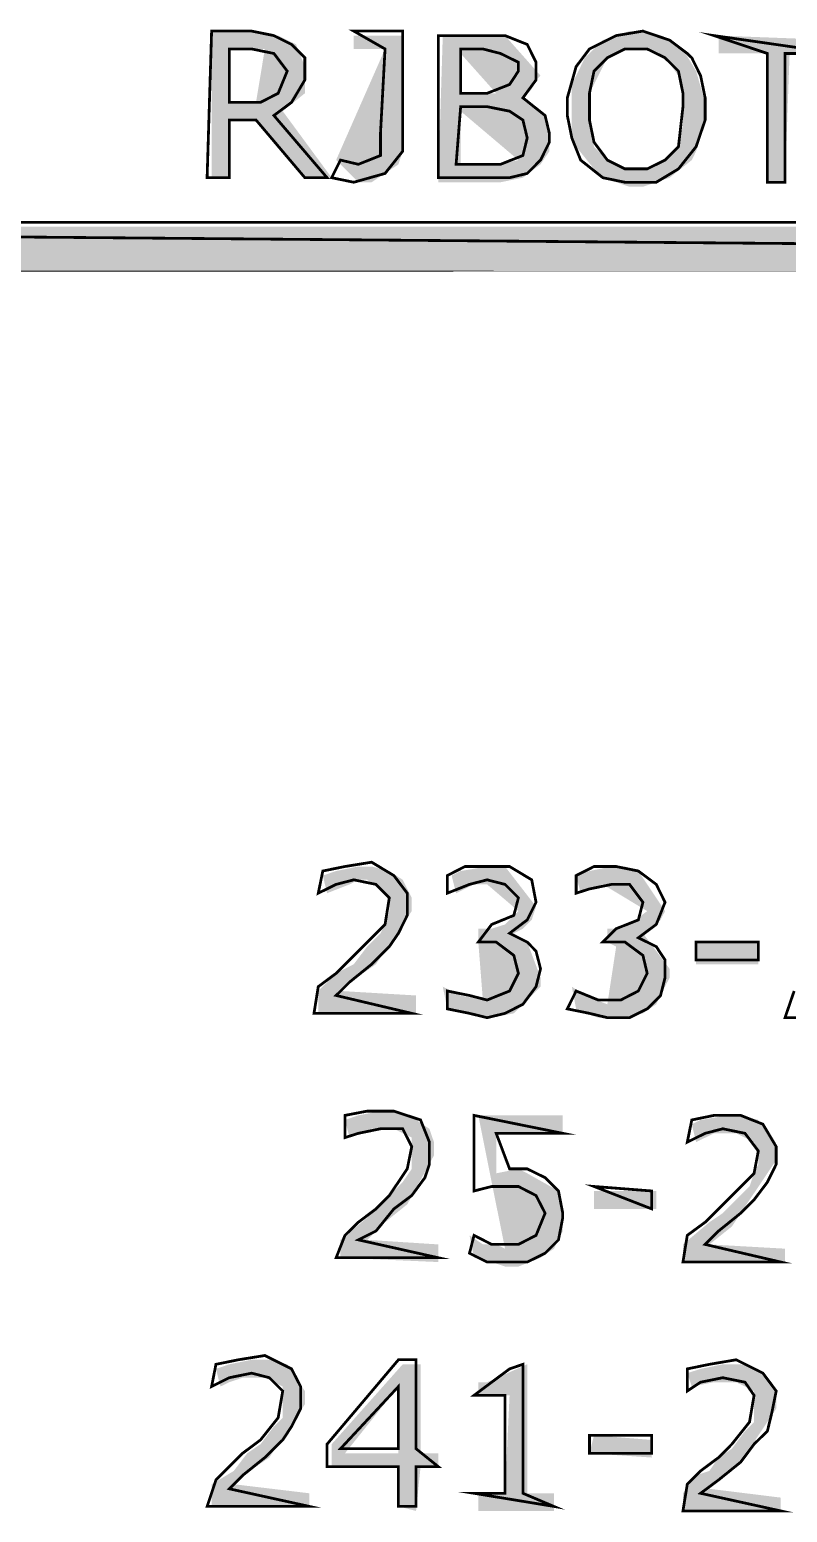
# Model space of a CAD drawing. Header units: millimetres. Extents: x 688550 to 690417, y 7458888 to 7459543.
# Drawn here: x 689726.98 to 689739.6, y 7459309.51 to 7459334.23 of the extents above; entities that cross this region are included whole.
import ezdxf

# ---------------------------------------------------------------- set-up
doc = ezdxf.new("R2010")
doc.units = ezdxf.units.MM
doc.header["$LTSCALE"] = 3
doc.header["$MEASUREMENT"] = 0
doc.layers.add('H', color=7, linetype='Continuous')
doc.layers.add('P', color=7, linetype='Continuous')

msp = doc.modelspace()

# ---------------------------------------------------------------- hatches: boundary and pattern name
at = {"layer": 'H', "linetype": 'Continuous'}
for points in [[(689731.565, 7459331.762), (689730.751, 7459332.724), (689730.305, 7459332.724), (689730.305, 7459333.018), (689730.751, 7459333.018), (689730.898, 7459333.908), (689730.751, 7459333.908), (689730.305, 7459333.908), (689730.305, 7459333.018), (689730.305, 7459332.724), (689730.305, 7459331.762), (689730.011, 7459331.762), (689730.011, 7459334.206), (689730.679, 7459334.206), (689730.973, 7459334.131), (689731.12, 7459334.131), (689731.418, 7459333.984), (689731.565, 7459333.614), (689731.565, 7459333.392), (689731.565, 7459333.169), (689731.196, 7459332.871), (689732.011, 7459331.762), (689731.565, 7459331.762)], [(689736.975, 7459331.611), (689736.752, 7459331.686), (689736.53, 7459331.762), (689736.383, 7459331.909), (689736.085, 7459332.279), (689736.013, 7459332.501), (689736.013, 7459332.724), (689736.013, 7459333.093), (689736.013, 7459333.316), (689736.232, 7459333.761), (689736.53, 7459334.055), (689736.975, 7459334.206), (689737.492, 7459334.131), (689737.269, 7459333.908), (689736.899, 7459333.908), (689736.605, 7459333.761), (689736.53, 7459333.614), (689736.454, 7459333.463), (689736.307, 7459333.169), (689736.307, 7459332.871), (689736.307, 7459332.648), (689736.383, 7459332.279), (689736.53, 7459332.132), (689736.605, 7459332.056), (689736.899, 7459331.909), (689737.269, 7459331.909), (689737.567, 7459332.056), (689737.643, 7459332.132), (689737.79, 7459332.279), (689737.865, 7459332.648), (689737.865, 7459333.093), (689737.79, 7459333.463), (689737.567, 7459333.761), (689737.269, 7459333.908), (689737.492, 7459334.131), (689737.714, 7459333.984), (689737.865, 7459333.908), (689738.084, 7459333.539), (689738.235, 7459333.018), (689738.235, 7459332.724), (689738.159, 7459332.426), (689738.084, 7459332.203), (689738.012, 7459332.056), (689737.643, 7459331.762), (689737.198, 7459331.611), (689736.975, 7459331.611)], [(689732.456, 7459331.686), (689732.086, 7459332.056), (689732.901, 7459333.908), (689732.38, 7459333.908), (689732.38, 7459334.131), (689733.195, 7459334.131), (689733.195, 7459332.354), (689733.195, 7459332.203), (689733.124, 7459331.985), (689732.678, 7459331.686), (689732.456, 7459331.686)], [(689734.678, 7459331.686), (689733.787, 7459331.686), (689733.863, 7459334.131), (689734.678, 7459334.131), (689734.9, 7459334.131), (689735.492, 7459333.463), (689735.417, 7459333.392), (689735.345, 7459333.24), (689735.198, 7459333.093), (689734.753, 7459333.169), (689734.161, 7459333.833), (689734.161, 7459333.169), (689734.753, 7459333.169), (689735.198, 7459333.093), (689735.417, 7459332.946), (689735.568, 7459332.799), (689735.639, 7459332.577), (689735.639, 7459332.354), (689735.639, 7459332.203), (689735.492, 7459331.985), (689735.198, 7459331.762), (689734.825, 7459331.686), (689734.825, 7459331.985), (689735.123, 7459332.056), (689734.161, 7459332.871), (689734.161, 7459331.985), (689734.825, 7459331.985), (689734.825, 7459331.686), (689734.678, 7459331.686)], [(689739.272, 7459331.686), (689739.272, 7459333.833), (689738.458, 7459333.833), (689738.458, 7459334.131), (689740.457, 7459334.055), (689740.457, 7459333.833), (689739.642, 7459333.833), (689739.566, 7459331.686), (689739.272, 7459331.686)], [(689794.019, 7459330.204), (689697.86, 7459330.947), (689794.019, 7459330.947), (689794.019, 7459330.204)], [(689697.86, 7459330.204), (689697.86, 7459330.947), (689794.019, 7459330.204), (689697.86, 7459330.204)], [(689733.418, 7459317.831), (689731.788, 7459317.831), (689731.788, 7459318.204), (689732.086, 7459318.498), (689732.38, 7459318.65), (689732.603, 7459318.944), (689732.825, 7459319.166), (689732.901, 7459319.313), (689732.972, 7459319.536), (689732.972, 7459319.758), (689732.901, 7459319.834), (689732.603, 7459320.057), (689732.456, 7459320.057), (689732.309, 7459319.981), (689731.935, 7459319.834), (689731.864, 7459320.128), (689732.086, 7459320.204), (689732.456, 7459320.279), (689732.678, 7459320.279), (689732.972, 7459320.204), (689733.195, 7459320.057), (689733.346, 7459319.758), (689733.346, 7459319.536), (689732.75, 7459318.65), (689732.531, 7459318.498), (689732.158, 7459318.204), (689733.418, 7459318.129), (689733.418, 7459317.831)], [(689734.531, 7459317.759), (689734.308, 7459317.831), (689733.938, 7459317.906), (689733.863, 7459318.276), (689734.161, 7459318.129), (689734.531, 7459318.053), (689734.455, 7459319.019), (689734.455, 7459319.242), (689734.678, 7459319.242), (689734.9, 7459319.313), (689735.123, 7459319.536), (689734.602, 7459319.981), (689734.384, 7459319.981), (689734.232, 7459319.905), (689734.085, 7459319.834), (689734.01, 7459320.128), (689734.161, 7459320.204), (689734.602, 7459320.279), (689734.753, 7459320.279), (689734.9, 7459320.279), (689735.417, 7459319.611), (689735.345, 7459319.389), (689735.198, 7459319.242), (689735.047, 7459319.166), (689735.27, 7459319.019), (689735.492, 7459318.427), (689735.492, 7459318.276), (689735.047, 7459317.831), (689734.678, 7459317.759), (689734.531, 7459317.759)], [(689736.605, 7459317.759), (689736.454, 7459317.759), (689736.232, 7459317.831), (689736.085, 7459317.906), (689736.013, 7459318.276), (689736.232, 7459318.129), (689736.605, 7459317.982), (689736.752, 7459318.944), (689736.605, 7459319.019), (689736.605, 7459319.242), (689736.828, 7459319.242), (689736.975, 7459319.313), (689737.269, 7459319.536), (689736.53, 7459319.981), (689736.16, 7459319.834), (689736.085, 7459320.128), (689736.307, 7459320.204), (689736.677, 7459320.279), (689736.899, 7459320.279), (689737.122, 7459320.204), (689737.567, 7459319.536), (689737.492, 7459319.389), (689737.345, 7459319.242), (689737.198, 7459319.166), (689737.643, 7459318.574), (689737.643, 7459318.427), (689737.567, 7459318.276), (689737.42, 7459317.982), (689737.198, 7459317.831), (689736.828, 7459317.759), (689736.605, 7459317.759)], [(689738.084, 7459318.65), (689738.084, 7459319.019), (689739.121, 7459319.019), (689739.121, 7459318.65), (689738.084, 7459318.65)], [(689733.787, 7459313.685), (689732.158, 7459313.757), (689732.158, 7459314.055), (689732.603, 7459314.424), (689732.75, 7459314.571), (689732.972, 7459314.794), (689733.195, 7459315.017), (689733.346, 7459315.239), (689733.346, 7459315.386), (689733.346, 7459315.609), (689733.346, 7459315.76), (689733.048, 7459315.907), (689732.825, 7459315.907), (689732.678, 7459315.907), (689732.309, 7459315.76), (689732.233, 7459316.054), (689732.456, 7459316.13), (689732.825, 7459316.201), (689733.124, 7459316.201), (689733.418, 7459316.054), (689733.64, 7459315.907), (689733.716, 7459315.684), (689733.716, 7459315.462), (689733.271, 7459314.647), (689732.901, 7459314.349), (689732.603, 7459314.055), (689733.787, 7459313.979), (689733.787, 7459313.685)], [(689734.9, 7459313.61), (689734.678, 7459313.685), (689734.384, 7459313.757), (689734.308, 7459314.13), (689734.531, 7459313.979), (689734.753, 7459313.979), (689734.9, 7459313.908), (689734.455, 7459316.13), (689735.862, 7459316.13), (689735.862, 7459315.831), (689734.753, 7459315.831), (689734.753, 7459315.164), (689735.123, 7459315.239), (689735.27, 7459315.164), (689735.791, 7459314.87), (689735.862, 7459314.571), (689735.862, 7459314.349), (689735.862, 7459314.202), (689735.791, 7459314.055), (689735.715, 7459313.908), (689735.492, 7459313.757), (689735.123, 7459313.61), (689734.9, 7459313.61)], [(689739.566, 7459313.685), (689737.865, 7459313.685), (689737.865, 7459313.979), (689738.306, 7459314.349), (689738.529, 7459314.5), (689738.752, 7459314.723), (689738.974, 7459314.945), (689739.05, 7459315.164), (689739.121, 7459315.315), (689739.121, 7459315.537), (689739.05, 7459315.684), (689738.752, 7459315.831), (689738.605, 7459315.831), (689738.382, 7459315.831), (689738.084, 7459315.684), (689738.012, 7459315.983), (689738.159, 7459316.054), (689738.605, 7459316.13), (689738.827, 7459316.13), (689739.121, 7459316.054), (689739.419, 7459315.609), (689739.419, 7459315.386), (689738.827, 7459314.5), (689738.68, 7459314.277), (689738.306, 7459313.979), (689739.566, 7459313.908), (689739.566, 7459313.685)], [(689737.42, 7459314.571), (689736.383, 7459314.571), (689736.383, 7459314.87), (689737.42, 7459314.87), (689737.42, 7459314.571)], [(689731.641, 7459309.611), (689730.011, 7459309.611), (689730.011, 7459309.981), (689730.381, 7459310.203), (689730.604, 7459310.497), (689730.826, 7459310.649), (689731.049, 7459310.943), (689731.196, 7459311.09), (689731.196, 7459311.312), (689731.196, 7459311.463), (689731.196, 7459311.61), (689730.898, 7459311.757), (689730.679, 7459311.757), (689730.528, 7459311.757), (689730.305, 7459311.682), (689730.158, 7459311.61), (689730.083, 7459311.904), (689730.305, 7459311.98), (689730.679, 7459312.056), (689730.973, 7459312.056), (689731.271, 7459311.98), (689731.565, 7459311.535), (689731.565, 7459311.312), (689730.973, 7459310.426), (689730.751, 7459310.275), (689730.381, 7459309.981), (689731.641, 7459309.83), (689731.641, 7459309.611)], [(689733.418, 7459309.536), (689733.124, 7459309.611), (689733.124, 7459310.275), (689732.011, 7459310.275), (689732.011, 7459310.649), (689732.233, 7459310.497), (689733.124, 7459310.497), (689733.124, 7459311.61), (689732.233, 7459310.497), (689732.011, 7459310.649), (689733.195, 7459311.98), (689733.493, 7459311.98), (689733.493, 7459310.497), (689733.787, 7459310.497), (689733.787, 7459310.275), (689733.493, 7459310.275), (689733.418, 7459309.536)], [(689735.715, 7459309.536), (689734.455, 7459309.536), (689734.455, 7459309.83), (689734.9, 7459309.83), (689734.976, 7459311.463), (689734.455, 7459311.463), (689734.455, 7459311.682), (689734.602, 7459311.682), (689735.27, 7459311.98), (689735.27, 7459309.83), (689735.715, 7459309.83), (689735.715, 7459309.536)], [(689739.495, 7459309.536), (689737.865, 7459309.536), (689737.865, 7459309.83), (689738.084, 7459310.128), (689738.306, 7459310.203), (689738.458, 7459310.426), (689738.68, 7459310.573), (689738.899, 7459310.867), (689739.05, 7459311.018), (689739.05, 7459311.241), (689739.05, 7459311.388), (689739.05, 7459311.535), (689738.752, 7459311.682), (689738.529, 7459311.682), (689738.382, 7459311.682), (689738.012, 7459311.61), (689737.937, 7459311.833), (689738.159, 7459311.904), (689738.529, 7459311.98), (689738.827, 7459311.98), (689739.121, 7459311.904), (689739.344, 7459311.682), (689739.419, 7459311.463), (689739.419, 7459311.241), (689738.827, 7459310.35), (689738.605, 7459310.203), (689738.306, 7459309.905), (689739.495, 7459309.758), (689739.495, 7459309.536)], [(689737.345, 7459310.426), (689736.307, 7459310.497), (689736.383, 7459310.796), (689737.345, 7459310.72), (689737.345, 7459310.426)]]:
    msp.add_hatch(color=256, dxfattribs=at).paths.add_polyline_path(points)

# ---------------------------------------------------------------- linework, layer by layer
at = {"layer": 'P', "const_width": 0.0462}
for points in [[(689731.935, 7459331.762), (689731.049, 7459332.799), (689731.343, 7459333.018), (689731.565, 7459333.392), (689731.565, 7459333.761), (689731.343, 7459333.984), (689731.049, 7459334.131), (689730.679, 7459334.206), (689730.011, 7459334.206), (689729.936, 7459331.762), (689730.305, 7459331.762), (689730.305, 7459332.724), (689730.751, 7459332.724), (689731.565, 7459331.762), (689731.935, 7459331.762), (689731.935, 7459331.762)], [(689733.195, 7459332.354), (689733.195, 7459334.206), (689732.38, 7459334.206), (689732.901, 7459333.908), (689732.825, 7459332.501), (689732.825, 7459332.132), (689732.456, 7459331.985), (689732.158, 7459332.056), (689732.011, 7459331.762), (689732.38, 7459331.686), (689732.901, 7459331.833), (689733.195, 7459332.203), (689733.195, 7459332.354), (689733.195, 7459332.354)], [(689737.937, 7459333.833), (689737.643, 7459334.055), (689737.198, 7459334.206), (689736.752, 7459334.131), (689736.307, 7459333.908), (689736.085, 7459333.614), (689735.938, 7459333.093), (689735.938, 7459332.799), (689736.013, 7459332.426), (689736.16, 7459332.056), (689736.53, 7459331.762), (689736.899, 7459331.686), (689737.42, 7459331.686), (689737.79, 7459331.909), (689738.084, 7459332.279), (689738.235, 7459332.724), (689738.235, 7459333.093), (689738.159, 7459333.463), (689738.012, 7459333.761), (689737.937, 7459333.833), (689737.937, 7459333.833)], [(689740.457, 7459333.833), (689738.382, 7459334.131), (689739.272, 7459333.833), (689739.272, 7459331.686), (689739.566, 7459331.686), (689739.566, 7459333.833), (689740.457, 7459333.833), (689740.457, 7459333.833)], [(689731.271, 7459333.539), (689731.12, 7459333.169), (689730.826, 7459333.018), (689730.305, 7459333.018), (689730.305, 7459333.908), (689730.679, 7459333.908), (689731.049, 7459333.833), (689731.271, 7459333.539), (689731.271, 7459333.539), (689731.271, 7459333.539)], [(689735.639, 7459332.501), (689735.568, 7459332.799), (689735.198, 7459333.093), (689735.417, 7459333.392), (689735.417, 7459333.686), (689735.27, 7459333.984), (689734.9, 7459334.131), (689734.531, 7459334.131), (689733.787, 7459334.131), (689733.787, 7459331.762), (689734.678, 7459331.762), (689734.976, 7459331.762), (689735.27, 7459331.833), (689735.492, 7459332.056), (689735.639, 7459332.354), (689735.639, 7459332.501), (689735.639, 7459332.501)], [(689735.123, 7459333.539), (689734.976, 7459333.316), (689734.602, 7459333.169), (689734.161, 7459333.169), (689734.161, 7459333.908), (689734.531, 7459333.908), (689734.825, 7459333.833), (689735.123, 7459333.686), (689735.123, 7459333.539), (689735.123, 7459333.539)], [(689737.865, 7459332.946), (689737.79, 7459332.279), (689737.567, 7459332.056), (689737.269, 7459331.909), (689736.899, 7459331.909), (689736.605, 7459332.056), (689736.383, 7459332.354), (689736.307, 7459332.724), (689736.307, 7459333.169), (689736.383, 7459333.539), (689736.605, 7459333.761), (689736.899, 7459333.908), (689737.269, 7459333.908), (689737.567, 7459333.761), (689737.79, 7459333.539), (689737.865, 7459333.169), (689737.865, 7459332.946), (689737.865, 7459332.946)], [(689735.27, 7459332.426), (689735.198, 7459332.132), (689734.825, 7459331.985), (689734.085, 7459331.985), (689734.161, 7459332.946), (689734.602, 7459332.946), (689734.976, 7459332.871), (689735.198, 7459332.724), (689735.27, 7459332.426), (689735.27, 7459332.426)], [(689794.019, 7459330.204), (689794.019, 7459331.019), (689697.86, 7459331.019), (689794.019, 7459330.204), (689794.019, 7459330.204)], [(689794.019, 7459330.204), (689697.86, 7459331.019), (689697.86, 7459330.204), (689794.019, 7459330.204), (689794.019, 7459330.204)], [(689733.346, 7459317.831), (689732.086, 7459318.129), (689732.309, 7459318.351), (689732.678, 7459318.65), (689732.972, 7459318.944), (689733.124, 7459319.166), (689733.271, 7459319.464), (689733.271, 7459319.834), (689733.048, 7459320.128), (689732.678, 7459320.351), (689732.233, 7459320.279), (689731.864, 7459320.204), (689731.788, 7459319.834), (689732.086, 7459319.981), (689732.38, 7459320.057), (689732.75, 7459319.981), (689732.972, 7459319.758), (689732.901, 7459319.313), (689732.531, 7459318.944), (689732.309, 7459318.721), (689732.086, 7459318.498), (689731.788, 7459318.276), (689731.717, 7459317.831), (689733.346, 7459317.831), (689733.346, 7459317.831)], [(689735.27, 7459319.019), (689734.976, 7459319.166), (689735.27, 7459319.389), (689735.417, 7459319.683), (689735.345, 7459320.057), (689734.976, 7459320.279), (689734.602, 7459320.279), (689734.232, 7459320.279), (689733.938, 7459320.128), (689733.938, 7459319.834), (689734.308, 7459319.981), (689734.602, 7459320.057), (689734.9, 7459319.981), (689735.123, 7459319.758), (689735.047, 7459319.464), (689734.678, 7459319.313), (689734.455, 7459319.019), (689734.753, 7459319.019), (689735.047, 7459318.797), (689735.123, 7459318.498), (689734.976, 7459318.204), (689734.602, 7459318.053), (689734.308, 7459318.129), (689733.938, 7459318.204), (689733.938, 7459317.906), (689734.308, 7459317.831), (689734.602, 7459317.759), (689734.9, 7459317.831), (689735.198, 7459317.982), (689735.417, 7459318.276), (689735.492, 7459318.574), (689735.417, 7459318.868), (689735.27, 7459319.019), (689735.27, 7459319.019)], [(689737.42, 7459318.944), (689737.122, 7459319.091), (689737.42, 7459319.313), (689737.567, 7459319.683), (689737.42, 7459319.981), (689737.122, 7459320.204), (689736.752, 7459320.279), (689736.383, 7459320.279), (689736.085, 7459320.128), (689736.085, 7459319.834), (689736.307, 7459319.905), (689736.677, 7459319.981), (689736.975, 7459319.981), (689737.198, 7459319.683), (689737.122, 7459319.389), (689736.752, 7459319.242), (689736.53, 7459319.019), (689736.899, 7459319.019), (689737.198, 7459318.797), (689737.269, 7459318.498), (689737.122, 7459318.204), (689736.828, 7459318.053), (689736.454, 7459318.053), (689736.085, 7459318.204), (689735.938, 7459317.906), (689736.307, 7459317.831), (689736.605, 7459317.759), (689736.975, 7459317.759), (689737.269, 7459317.906), (689737.492, 7459318.129), (689737.567, 7459318.427), (689737.567, 7459318.721), (689737.42, 7459318.944), (689737.42, 7459318.944)], [(689739.121, 7459318.721), (689739.121, 7459319.019), (689738.084, 7459319.019), (689738.084, 7459318.721), (689739.121, 7459318.721), (689739.121, 7459318.721)], [(689739.718, 7459318.204), (689739.566, 7459317.759), (689741.196, 7459317.759)], [(689733.787, 7459313.757), (689732.456, 7459314.055), (689732.75, 7459314.202), (689733.048, 7459314.571), (689733.346, 7459314.794), (689733.565, 7459315.092), (689733.64, 7459315.315), (689733.64, 7459315.684), (689733.493, 7459316.054), (689733.048, 7459316.201), (689732.603, 7459316.201), (689732.233, 7459316.13), (689732.233, 7459315.76), (689732.456, 7459315.831), (689732.825, 7459315.907), (689733.195, 7459315.907), (689733.346, 7459315.609), (689733.271, 7459315.239), (689732.972, 7459314.794), (689732.75, 7459314.571), (689732.456, 7459314.349), (689732.233, 7459314.13), (689732.086, 7459313.757), (689733.787, 7459313.757), (689733.787, 7459313.757)], [(689735.862, 7459314.5), (689735.791, 7459314.87), (689735.568, 7459315.092), (689735.27, 7459315.239), (689734.976, 7459315.239), (689734.753, 7459315.831), (689735.862, 7459315.831), (689734.384, 7459316.13), (689734.384, 7459314.87), (689734.678, 7459314.945), (689735.123, 7459314.945), (689735.417, 7459314.794), (689735.568, 7459314.5), (689735.417, 7459314.13), (689735.123, 7459313.979), (689734.678, 7459313.979), (689734.384, 7459314.13), (689734.308, 7459313.832), (689734.602, 7459313.685), (689734.976, 7459313.685), (689735.27, 7459313.685), (689735.568, 7459313.832), (689735.791, 7459314.055), (689735.862, 7459314.424), (689735.862, 7459314.5), (689735.862, 7459314.5)], [(689739.495, 7459313.685), (689738.235, 7459313.979), (689738.458, 7459314.202), (689738.827, 7459314.5), (689739.05, 7459314.723), (689739.272, 7459315.017), (689739.419, 7459315.315), (689739.419, 7459315.609), (689739.197, 7459315.983), (689738.827, 7459316.13), (689738.382, 7459316.13), (689738.012, 7459316.054), (689737.937, 7459315.684), (689738.235, 7459315.831), (689738.529, 7459315.907), (689738.899, 7459315.831), (689739.121, 7459315.537), (689739.05, 7459315.164), (689738.68, 7459314.794), (689738.458, 7459314.571), (689738.235, 7459314.349), (689737.937, 7459314.13), (689737.865, 7459313.685), (689739.495, 7459313.685), (689739.495, 7459313.685)], [(689737.345, 7459314.571), (689737.345, 7459314.87), (689736.383, 7459314.945), (689737.345, 7459314.571), (689737.345, 7459314.571)], [(689731.641, 7459309.611), (689730.305, 7459309.905), (689730.528, 7459310.128), (689730.898, 7459310.426), (689731.196, 7459310.72), (689731.343, 7459310.943), (689731.494, 7459311.241), (689731.494, 7459311.61), (689731.343, 7459311.904), (689730.898, 7459312.127), (689730.457, 7459312.056), (689730.083, 7459311.98), (689730.011, 7459311.61), (689730.305, 7459311.757), (689730.679, 7459311.833), (689730.973, 7459311.757), (689731.196, 7459311.535), (689731.12, 7459311.09), (689730.826, 7459310.72), (689730.528, 7459310.497), (689730.305, 7459310.275), (689730.083, 7459310.052), (689729.936, 7459309.611), (689731.641, 7459309.611), (689731.641, 7459309.611)], [(689733.787, 7459310.275), (689733.418, 7459310.573), (689733.418, 7459312.056), (689733.124, 7459312.056), (689731.935, 7459310.649), (689731.935, 7459310.275), (689733.124, 7459310.275), (689733.124, 7459309.611), (689733.418, 7459309.611), (689733.418, 7459310.275), (689733.787, 7459310.275), (689733.787, 7459310.275)], [(689735.715, 7459309.611), (689735.198, 7459309.83), (689735.198, 7459311.98), (689734.976, 7459311.904), (689734.678, 7459311.682), (689734.384, 7459311.463), (689734.9, 7459311.463), (689734.9, 7459309.83), (689734.384, 7459309.83), (689735.715, 7459309.611), (689735.715, 7459309.611)], [(689739.495, 7459309.536), (689738.159, 7459309.83), (689738.458, 7459310.052), (689738.827, 7459310.35), (689739.05, 7459310.649), (689739.272, 7459310.867), (689739.344, 7459311.165), (689739.419, 7459311.535), (689739.197, 7459311.833), (689738.752, 7459312.056), (689738.306, 7459311.98), (689737.937, 7459311.904), (689737.937, 7459311.535), (689738.159, 7459311.682), (689738.529, 7459311.757), (689738.899, 7459311.682), (689739.05, 7459311.463), (689738.974, 7459311.018), (689738.68, 7459310.649), (689738.458, 7459310.426), (689738.159, 7459310.203), (689737.937, 7459309.981), (689737.865, 7459309.536), (689739.495, 7459309.536), (689739.495, 7459309.536)], [(689733.124, 7459310.573), (689732.158, 7459310.573), (689733.124, 7459311.61), (689733.124, 7459310.573), (689733.124, 7459310.573)], [(689737.345, 7459310.497), (689737.345, 7459310.796), (689736.307, 7459310.796), (689736.307, 7459310.497), (689737.345, 7459310.497), (689737.345, 7459310.497)]]:
    msp.add_lwpolyline(points, dxfattribs=at)

doc.saveas('drawing.dxf')
